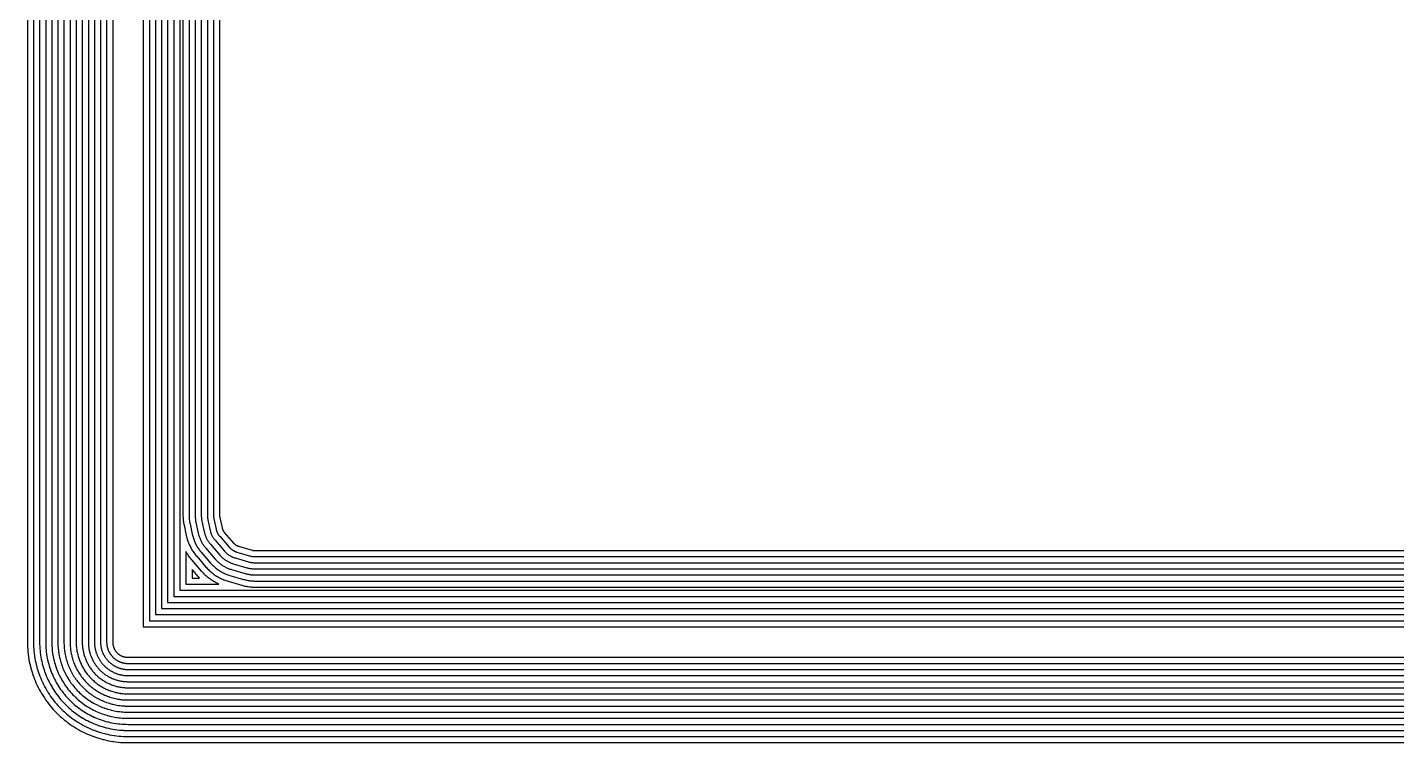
# Model space of a CAD drawing. Header units: metres. Extents: x 129.5 to 156.5, y -104.5 to -85.4.
# Drawn here: x 129.5 to 136.24, y -104.49 to -100.97 of the extents above; entities that cross this region are included whole.
import ezdxf

# ---------------------------------------------------------------- set-up
doc = ezdxf.new("R2010")
doc.units = ezdxf.units.M

msp = doc.modelspace()

# ---------------------------------------------------------------- linework, layer by layer
for points in [[(129.505, -85.852), (129.505, -103.992), (129.5051, -104.0035), (129.5056, -104.0151), (129.5057, -104.0175), (129.5064, -104.029), (129.5074, -104.0405), (129.5086, -104.052), (129.5102, -104.0634), (129.5106, -104.0658), (129.5124, -104.0772), (129.5145, -104.0886), (129.5169, -104.0999), (129.5196, -104.1111), (129.5202, -104.1135), (129.5231, -104.1246), (129.5263, -104.1357), (129.5298, -104.1467), (129.5335, -104.1576), (129.5344, -104.1599), (129.5384, -104.1707), (129.5427, -104.1814), (129.5472, -104.192), (129.552, -104.2025), (129.5531, -104.2047), (129.5581, -104.2151), (129.5634, -104.2253), (129.569, -104.2355), (129.5748, -104.2454), (129.5761, -104.2475), (129.5821, -104.2573), (129.5884, -104.267), (129.5949, -104.2765), (129.6017, -104.2859), (129.6032, -104.2878), (129.6101, -104.297), (129.6174, -104.306), (129.6248, -104.3149), (129.6324, -104.3235), (129.6341, -104.3253), (129.6419, -104.3338), (129.65, -104.342), (129.6582, -104.3501), (129.6667, -104.3579), (129.6685, -104.3596), (129.6771, -104.3672), (129.686, -104.3746), (129.695, -104.3819), (129.7042, -104.3888), (129.7061, -104.3903), (129.7155, -104.3971), (129.725, -104.4036), (129.7347, -104.4099), (129.7445, -104.4159), (129.7466, -104.4172), (129.7565, -104.423), (129.7667, -104.4286), (129.7769, -104.4339), (129.7873, -104.4389), (129.7895, -104.44), (129.8, -104.4448), (129.8106, -104.4493), (129.8213, -104.4536), (129.8321, -104.4576), (129.8344, -104.4585), (129.8453, -104.4622), (129.8563, -104.4657), (129.8674, -104.4689), (129.8785, -104.4719), (129.8809, -104.4724), (129.8921, -104.4751), (129.9034, -104.4775), (129.9148, -104.4796), (129.9262, -104.4814), (129.9286, -104.4818), (129.94, -104.4834), (129.9515, -104.4846), (129.963, -104.4856), (129.9745, -104.4863), (129.9769, -104.4864), (129.9885, -104.4869), (130, -104.487), (155.956, -104.487)], [(129.535, -85.852), (129.535, -103.992), (129.5351, -104.0028), (129.5355, -104.0136), (129.5356, -104.016), (129.5363, -104.0268), (129.5372, -104.0376), (129.5384, -104.0483), (129.5399, -104.059), (129.5402, -104.0614), (129.5419, -104.0721), (129.5439, -104.0827), (129.5462, -104.0933), (129.5487, -104.1038), (129.5493, -104.1062), (129.552, -104.1166), (129.555, -104.127), (129.5583, -104.1373), (129.5618, -104.1475), (129.5626, -104.1498), (129.5664, -104.1599), (129.5704, -104.17), (129.5746, -104.1799), (129.5791, -104.1897), (129.5802, -104.1919), (129.5849, -104.2016), (129.5899, -104.2112), (129.5951, -104.2207), (129.6005, -104.23), (129.6018, -104.2321), (129.6075, -104.2413), (129.6134, -104.2503), (129.6195, -104.2593), (129.6258, -104.268), (129.6273, -104.27), (129.6338, -104.2786), (129.6405, -104.287), (129.6475, -104.2953), (129.6546, -104.3034), (129.6563, -104.3052), (129.6636, -104.3131), (129.6712, -104.3208), (129.6789, -104.3284), (129.6868, -104.3357), (129.6886, -104.3374), (129.6967, -104.3445), (129.705, -104.3515), (129.7134, -104.3582), (129.722, -104.3647), (129.724, -104.3662), (129.7327, -104.3725), (129.7417, -104.3786), (129.7507, -104.3845), (129.7599, -104.3902), (129.762, -104.3915), (129.7713, -104.3969), (129.7808, -104.4021), (129.7904, -104.4071), (129.8001, -104.4118), (129.8023, -104.4129), (129.8121, -104.4174), (129.822, -104.4216), (129.8321, -104.4256), (129.8422, -104.4294), (129.8445, -104.4302), (129.8547, -104.4337), (129.865, -104.437), (129.8754, -104.44), (129.8858, -104.4427), (129.8882, -104.4433), (129.8987, -104.4458), (129.9093, -104.4481), (129.9199, -104.4501), (129.9306, -104.4518), (129.933, -104.4521), (129.9437, -104.4536), (129.9544, -104.4548), (129.9652, -104.4557), (129.976, -104.4564), (129.9784, -104.4565), (129.9892, -104.4569), (130, -104.457), (155.956, -104.457)], [(129.565, -85.852), (129.565, -103.992), (129.5651, -104.0021), (129.5655, -104.0121), (129.5656, -104.0146), (129.5662, -104.0246), (129.5671, -104.0346), (129.5682, -104.0446), (129.5695, -104.0546), (129.5699, -104.057), (129.5715, -104.067), (129.5733, -104.0769), (129.5754, -104.0867), (129.5778, -104.0965), (129.5784, -104.0989), (129.5809, -104.1086), (129.5837, -104.1183), (129.5868, -104.1279), (129.59, -104.1374), (129.5909, -104.1397), (129.5944, -104.1491), (129.5981, -104.1585), (129.6021, -104.1677), (129.6063, -104.1769), (129.6073, -104.1791), (129.6117, -104.1881), (129.6164, -104.1971), (129.6212, -104.2059), (129.6263, -104.2146), (129.6275, -104.2167), (129.6328, -104.2252), (129.6383, -104.2337), (129.644, -104.242), (129.6499, -104.2501), (129.6514, -104.2521), (129.6574, -104.2601), (129.6637, -104.268), (129.6702, -104.2757), (129.6769, -104.2832), (129.6785, -104.285), (129.6854, -104.2924), (129.6924, -104.2996), (129.6996, -104.3066), (129.707, -104.3135), (129.7088, -104.3151), (129.7163, -104.3218), (129.724, -104.3283), (129.7319, -104.3346), (129.7399, -104.3406), (129.7419, -104.3421), (129.75, -104.348), (129.7583, -104.3537), (129.7668, -104.3592), (129.7753, -104.3645), (129.7774, -104.3657), (129.7861, -104.3708), (129.7949, -104.3756), (129.8039, -104.3803), (129.8129, -104.3847), (129.8151, -104.3857), (129.8243, -104.3899), (129.8335, -104.3939), (129.8429, -104.3976), (129.8523, -104.4011), (129.8546, -104.402), (129.8641, -104.4052), (129.8737, -104.4083), (129.8834, -104.4111), (129.8931, -104.4136), (129.8955, -104.4142), (129.9053, -104.4166), (129.9151, -104.4187), (129.925, -104.4205), (129.935, -104.4221), (129.9374, -104.4225), (129.9474, -104.4238), (129.9574, -104.4249), (129.9674, -104.4258), (129.9774, -104.4264), (129.9799, -104.4265), (129.9899, -104.4269), (130, -104.427), (155.956, -104.427)], [(129.595, -85.852), (129.595, -103.992), (129.5951, -104.0013), (129.5954, -104.0106), (129.5956, -104.0131), (129.5961, -104.0224), (129.5969, -104.0317), (129.598, -104.041), (129.5992, -104.0502), (129.5996, -104.0526), (129.6011, -104.0618), (129.6028, -104.071), (129.6047, -104.0801), (129.6069, -104.0892), (129.6075, -104.0916), (129.6098, -104.1006), (129.6124, -104.1096), (129.6152, -104.1185), (129.6183, -104.1273), (129.6191, -104.1296), (129.6224, -104.1383), (129.6258, -104.147), (129.6295, -104.1556), (129.6334, -104.164), (129.6344, -104.1663), (129.6385, -104.1746), (129.6428, -104.1829), (129.6473, -104.1911), (129.652, -104.1991), (129.6533, -104.2013), (129.6582, -104.2092), (129.6632, -104.217), (129.6685, -104.2247), (129.674, -104.2323), (129.6754, -104.2342), (129.6811, -104.2417), (129.6869, -104.2489), (129.6929, -104.2561), (129.6991, -104.2631), (129.7008, -104.2649), (129.7071, -104.2717), (129.7136, -104.2784), (129.7203, -104.2849), (129.7271, -104.2912), (129.7289, -104.2929), (129.7359, -104.2991), (129.7431, -104.3051), (129.7503, -104.3109), (129.7578, -104.3166), (129.7597, -104.318), (129.7673, -104.3235), (129.775, -104.3288), (129.7828, -104.3338), (129.7907, -104.3387), (129.7929, -104.34), (129.8009, -104.3447), (129.8091, -104.3492), (129.8174, -104.3535), (129.8257, -104.3576), (129.828, -104.3586), (129.8364, -104.3625), (129.845, -104.3662), (129.8537, -104.3696), (129.8624, -104.3729), (129.8647, -104.3737), (129.8735, -104.3768), (129.8824, -104.3796), (129.8914, -104.3822), (129.9004, -104.3845), (129.9028, -104.3851), (129.9119, -104.3873), (129.921, -104.3892), (129.9302, -104.3909), (129.9394, -104.3924), (129.9418, -104.3928), (129.951, -104.394), (129.9603, -104.3951), (129.9696, -104.3959), (129.9789, -104.3964), (129.9814, -104.3966), (129.9907, -104.3969), (130, -104.397), (155.956, -104.397)], [(129.625, -85.852), (129.625, -103.992), (129.6251, -104.0006), (129.6254, -104.0092), (129.6255, -104.0116), (129.6261, -104.0202), (129.6268, -104.0288), (129.6277, -104.0373), (129.6289, -104.0458), (129.6293, -104.0482), (129.6306, -104.0567), (129.6322, -104.0652), (129.634, -104.0736), (129.636, -104.0819), (129.6366, -104.0843), (129.6387, -104.0926), (129.6411, -104.1009), (129.6437, -104.109), (129.6465, -104.1172), (129.6474, -104.1195), (129.6503, -104.1275), (129.6535, -104.1355), (129.6569, -104.1434), (129.6605, -104.1512), (129.6615, -104.1534), (129.6653, -104.1612), (129.6693, -104.1688), (129.6734, -104.1763), (129.6777, -104.1837), (129.679, -104.1858), (129.6835, -104.1931), (129.6882, -104.2003), (129.693, -104.2074), (129.6981, -104.2144), (129.6995, -104.2164), (129.7047, -104.2232), (129.7101, -104.2299), (129.7156, -104.2365), (129.7213, -104.2429), (129.723, -104.2447), (129.7288, -104.251), (129.7348, -104.2572), (129.741, -104.2632), (129.7473, -104.269), (129.7491, -104.2707), (129.7555, -104.2764), (129.7621, -104.2819), (129.7688, -104.2873), (129.7756, -104.2925), (129.7776, -104.2939), (129.7846, -104.299), (129.7917, -104.3038), (129.7989, -104.3085), (129.8062, -104.313), (129.8083, -104.3143), (129.8157, -104.3186), (129.8232, -104.3227), (129.8308, -104.3267), (129.8386, -104.3305), (129.8408, -104.3315), (129.8486, -104.3351), (129.8565, -104.3385), (129.8645, -104.3417), (129.8725, -104.3446), (129.8748, -104.3455), (129.883, -104.3483), (129.8911, -104.3509), (129.8994, -104.3533), (129.9077, -104.3554), (129.9101, -104.356), (129.9184, -104.358), (129.9268, -104.3598), (129.9353, -104.3614), (129.9438, -104.3627), (129.9462, -104.3631), (129.9547, -104.3643), (129.9632, -104.3652), (129.9718, -104.3659), (129.9804, -104.3665), (129.9828, -104.3666), (129.9914, -104.3669), (130, -104.367), (155.956, -104.367)], [(129.655, -85.852), (129.655, -103.992), (129.6551, -103.9999), (129.6554, -104.0077), (129.6555, -104.0102), (129.656, -104.018), (129.6566, -104.0258), (129.6575, -104.0336), (129.6586, -104.0414), (129.6589, -104.0438), (129.6602, -104.0516), (129.6616, -104.0593), (129.6632, -104.067), (129.6651, -104.0746), (129.6657, -104.077), (129.6677, -104.0846), (129.6698, -104.0922), (129.6722, -104.0996), (129.6748, -104.1071), (129.6756, -104.1094), (129.6783, -104.1167), (129.6813, -104.124), (129.6843, -104.1312), (129.6876, -104.1384), (129.6887, -104.1406), (129.6921, -104.1477), (129.6957, -104.1546), (129.6995, -104.1615), (129.7035, -104.1683), (129.7047, -104.1704), (129.7088, -104.1771), (129.7131, -104.1837), (129.7176, -104.1902), (129.7222, -104.1965), (129.7236, -104.1985), (129.7284, -104.2047), (129.7333, -104.2109), (129.7384, -104.2169), (129.7436, -104.2228), (129.7452, -104.2246), (129.7506, -104.2303), (129.756, -104.236), (129.7617, -104.2414), (129.7674, -104.2468), (129.7692, -104.2484), (129.7751, -104.2536), (129.7811, -104.2587), (129.7873, -104.2636), (129.7935, -104.2684), (129.7955, -104.2698), (129.8018, -104.2744), (129.8083, -104.2789), (129.8149, -104.2832), (129.8216, -104.2873), (129.8237, -104.2885), (129.8305, -104.2925), (129.8374, -104.2963), (129.8443, -104.2999), (129.8514, -104.3033), (129.8536, -104.3044), (129.8608, -104.3077), (129.868, -104.3107), (129.8753, -104.3137), (129.8826, -104.3164), (129.8849, -104.3172), (129.8924, -104.3198), (129.8998, -104.3222), (129.9074, -104.3243), (129.915, -104.3263), (129.9174, -104.3269), (129.925, -104.3288), (129.9327, -104.3304), (129.9404, -104.3318), (129.9482, -104.3331), (129.9506, -104.3334), (129.9584, -104.3345), (129.9662, -104.3354), (129.974, -104.336), (129.9818, -104.3365), (129.9843, -104.3366), (129.9921, -104.3369), (130, -104.337), (155.956, -104.337)], [(129.685, -85.852), (129.685, -103.992), (129.6851, -103.9991), (129.6853, -104.0062), (129.6855, -104.0087), (129.6859, -104.0158), (129.6865, -104.0229), (129.6873, -104.03), (129.6882, -104.037), (129.6886, -104.0394), (129.6897, -104.0465), (129.691, -104.0535), (129.6925, -104.0604), (129.6942, -104.0673), (129.6948, -104.0697), (129.6966, -104.0766), (129.6986, -104.0834), (129.7007, -104.0902), (129.703, -104.097), (129.7038, -104.0993), (129.7063, -104.1059), (129.709, -104.1126), (129.7118, -104.1191), (129.7147, -104.1256), (129.7158, -104.1278), (129.7189, -104.1342), (129.7222, -104.1405), (129.7256, -104.1467), (129.7292, -104.1529), (129.7305, -104.155), (129.7342, -104.161), (129.7381, -104.167), (129.7421, -104.1729), (129.7463, -104.1786), (129.7477, -104.1806), (129.752, -104.1863), (129.7565, -104.1918), (129.7611, -104.1973), (129.7658, -104.2026), (129.7674, -104.2044), (129.7723, -104.2097), (129.7773, -104.2147), (129.7823, -104.2197), (129.7876, -104.2246), (129.7894, -104.2262), (129.7947, -104.2309), (129.8002, -104.2355), (129.8057, -104.24), (129.8114, -104.2443), (129.8134, -104.2457), (129.8191, -104.2499), (129.825, -104.2539), (129.831, -104.2578), (129.837, -104.2615), (129.8391, -104.2628), (129.8453, -104.2664), (129.8515, -104.2698), (129.8578, -104.2731), (129.8642, -104.2762), (129.8664, -104.2773), (129.8729, -104.2802), (129.8794, -104.283), (129.8861, -104.2857), (129.8927, -104.2882), (129.895, -104.289), (129.9018, -104.2913), (129.9086, -104.2934), (129.9154, -104.2954), (129.9223, -104.2972), (129.9247, -104.2978), (129.9316, -104.2995), (129.9385, -104.301), (129.9455, -104.3023), (129.9526, -104.3034), (129.955, -104.3038), (129.962, -104.3047), (129.9691, -104.3055), (129.9762, -104.3061), (129.9833, -104.3065), (129.9858, -104.3067), (129.9929, -104.3069), (130, -104.307), (155.956, -104.307)], [(129.715, -85.852), (129.715, -103.992), (129.7151, -103.9984), (129.7153, -104.0048), (129.7154, -104.0072), (129.7158, -104.0136), (129.7164, -104.0199), (129.7171, -104.0263), (129.7179, -104.0326), (129.7183, -104.035), (129.7193, -104.0413), (129.7205, -104.0476), (129.7218, -104.0538), (129.7233, -104.0601), (129.7239, -104.0624), (129.7255, -104.0686), (129.7273, -104.0747), (129.7292, -104.0808), (129.7313, -104.0869), (129.7321, -104.0892), (129.7343, -104.0951), (129.7367, -104.1011), (129.7392, -104.1069), (129.7419, -104.1127), (129.7429, -104.115), (129.7457, -104.1207), (129.7486, -104.1264), (129.7517, -104.1319), (129.7549, -104.1375), (129.7562, -104.1396), (129.7595, -104.145), (129.763, -104.1503), (129.7666, -104.1556), (129.7704, -104.1608), (129.7718, -104.1627), (129.7757, -104.1678), (129.7797, -104.1728), (129.7838, -104.1777), (129.788, -104.1825), (129.7897, -104.1843), (129.794, -104.189), (129.7985, -104.1935), (129.803, -104.198), (129.8077, -104.2023), (129.8095, -104.204), (129.8143, -104.2082), (129.8192, -104.2123), (129.8242, -104.2163), (129.8293, -104.2202), (129.8312, -104.2216), (129.8364, -104.2254), (129.8417, -104.229), (129.847, -104.2325), (129.8524, -104.2358), (129.8545, -104.2371), (129.8601, -104.2403), (129.8656, -104.2434), (129.8713, -104.2463), (129.877, -104.2491), (129.8793, -104.2501), (129.8851, -104.2528), (129.8909, -104.2553), (129.8969, -104.2577), (129.9028, -104.2599), (129.9051, -104.2607), (129.9112, -104.2628), (129.9173, -104.2647), (129.9234, -104.2665), (129.9296, -104.2681), (129.9319, -104.2687), (129.9382, -104.2702), (129.9444, -104.2715), (129.9507, -104.2727), (129.957, -104.2737), (129.9594, -104.2741), (129.9657, -104.2749), (129.9721, -104.2756), (129.9784, -104.2762), (129.9848, -104.2766), (129.9872, -104.2767), (129.9936, -104.2769), (130, -104.277), (155.956, -104.277)], [(129.745, -85.852), (129.745, -103.992), (129.7451, -103.9976), (129.7453, -104.0033), (129.7454, -104.0057), (129.7457, -104.0114), (129.7462, -104.017), (129.7468, -104.0226), (129.7476, -104.0282), (129.748, -104.0306), (129.7489, -104.0362), (129.7499, -104.0418), (129.7511, -104.0473), (129.7524, -104.0528), (129.753, -104.0551), (129.7544, -104.0606), (129.756, -104.066), (129.7577, -104.0714), (129.7595, -104.0767), (129.7603, -104.0791), (129.7623, -104.0843), (129.7644, -104.0896), (129.7666, -104.0948), (129.769, -104.0999), (129.77, -104.1021), (129.7725, -104.1072), (129.7751, -104.1122), (129.7778, -104.1172), (129.7807, -104.122), (129.7819, -104.1241), (129.7849, -104.1289), (129.788, -104.1337), (129.7912, -104.1383), (129.7945, -104.1429), (129.7959, -104.1449), (129.7993, -104.1494), (129.8029, -104.1538), (129.8065, -104.1581), (129.8102, -104.1623), (129.8119, -104.1641), (129.8157, -104.1683), (129.8197, -104.1723), (129.8237, -104.1763), (129.8279, -104.1801), (129.8297, -104.1818), (129.8339, -104.1855), (129.8382, -104.1891), (129.8426, -104.1927), (129.8471, -104.1961), (129.8491, -104.1975), (129.8537, -104.2008), (129.8583, -104.204), (129.8631, -104.2071), (129.8679, -104.2101), (129.87, -104.2113), (129.8748, -104.2142), (129.8798, -104.2169), (129.8848, -104.2195), (129.8899, -104.222), (129.8921, -104.223), (129.8972, -104.2254), (129.9024, -104.2276), (129.9077, -104.2297), (129.9129, -104.2317), (129.9153, -104.2325), (129.9206, -104.2343), (129.926, -104.236), (129.9314, -104.2376), (129.9369, -104.239), (129.9392, -104.2396), (129.9447, -104.2409), (129.9502, -104.2421), (129.9558, -104.2431), (129.9614, -104.244), (129.9638, -104.2444), (129.9694, -104.2452), (129.975, -104.2458), (129.9806, -104.2463), (129.9863, -104.2466), (129.9887, -104.2467), (129.9944, -104.2469), (130, -104.247), (155.956, -104.247)], [(129.775, -85.852), (129.775, -103.992), (129.775, -103.9969), (129.7752, -104.0018), (129.7753, -104.0043), (129.7756, -104.0092), (129.7761, -104.0141), (129.7766, -104.0189), (129.7773, -104.0238), (129.7776, -104.0262), (129.7784, -104.0311), (129.7793, -104.0359), (129.7803, -104.0407), (129.7815, -104.0455), (129.7821, -104.0479), (129.7833, -104.0526), (129.7847, -104.0573), (129.7862, -104.062), (129.7878, -104.0666), (129.7886, -104.0689), (129.7903, -104.0736), (129.7921, -104.0781), (129.794, -104.0826), (129.7961, -104.0871), (129.7971, -104.0893), (129.7993, -104.0937), (129.8016, -104.0981), (129.8039, -104.1024), (129.8064, -104.1066), (129.8077, -104.1087), (129.8102, -104.1129), (129.8129, -104.117), (129.8157, -104.1211), (129.8186, -104.125), (129.82, -104.127), (129.823, -104.1309), (129.8261, -104.1347), (129.8292, -104.1385), (129.8325, -104.1422), (129.8341, -104.144), (129.8375, -104.1476), (129.8409, -104.1511), (129.8444, -104.1545), (129.848, -104.1579), (129.8498, -104.1595), (129.8535, -104.1628), (129.8573, -104.1659), (129.8611, -104.169), (129.865, -104.172), (129.867, -104.1734), (129.8709, -104.1763), (129.875, -104.1791), (129.8791, -104.1818), (129.8833, -104.1843), (129.8854, -104.1856), (129.8896, -104.1881), (129.8939, -104.1904), (129.8983, -104.1927), (129.9027, -104.1949), (129.9049, -104.1959), (129.9094, -104.198), (129.9139, -104.1999), (129.9184, -104.2017), (129.9231, -104.2034), (129.9254, -104.2042), (129.93, -104.2058), (129.9347, -104.2073), (129.9394, -104.2087), (129.9441, -104.2099), (129.9465, -104.2105), (129.9513, -104.2117), (129.9561, -104.2127), (129.9609, -104.2136), (129.9658, -104.2144), (129.9682, -104.2147), (129.9731, -104.2154), (129.9779, -104.2159), (129.9828, -104.2164), (129.9877, -104.2167), (129.9902, -104.2168), (129.9951, -104.217), (130, -104.217), (155.956, -104.217)], [(129.805, -85.852), (129.805, -103.992), (129.805, -103.9962), (129.8052, -104.0003), (129.8053, -104.0028), (129.8056, -104.007), (129.8059, -104.0111), (129.8064, -104.0153), (129.8069, -104.0194), (129.8073, -104.0218), (129.808, -104.0259), (129.8087, -104.03), (129.8096, -104.0341), (129.8106, -104.0382), (129.8112, -104.0406), (129.8122, -104.0446), (129.8134, -104.0486), (129.8146, -104.0526), (129.816, -104.0565), (129.8168, -104.0588), (129.8183, -104.0628), (129.8198, -104.0666), (129.8215, -104.0705), (129.8232, -104.0743), (129.8243, -104.0765), (129.8261, -104.0802), (129.828, -104.0839), (129.83, -104.0876), (129.8321, -104.0912), (129.8334, -104.0933), (129.8356, -104.0968), (129.8379, -104.1003), (129.8402, -104.1038), (129.8427, -104.1072), (129.8441, -104.1091), (129.8466, -104.1125), (129.8493, -104.1157), (129.8519, -104.1189), (129.8547, -104.122), (129.8564, -104.1239), (129.8592, -104.1269), (129.8621, -104.1299), (129.8651, -104.1328), (129.8681, -104.1356), (129.87, -104.1373), (129.8731, -104.1401), (129.8763, -104.1427), (129.8795, -104.1454), (129.8829, -104.1479), (129.8848, -104.1493), (129.8882, -104.1518), (129.8917, -104.1541), (129.8952, -104.1564), (129.8987, -104.1586), (129.9008, -104.1599), (129.9044, -104.162), (129.9081, -104.164), (129.9118, -104.1659), (129.9155, -104.1677), (129.9177, -104.1688), (129.9215, -104.1705), (129.9254, -104.1722), (129.9292, -104.1737), (129.9332, -104.1752), (129.9355, -104.176), (129.9394, -104.1774), (129.9434, -104.1786), (129.9474, -104.1798), (129.9514, -104.1808), (129.9538, -104.1814), (129.9579, -104.1824), (129.962, -104.1833), (129.9661, -104.184), (129.9702, -104.1847), (129.9726, -104.1851), (129.9767, -104.1856), (129.9809, -104.1861), (129.985, -104.1864), (129.9892, -104.1867), (129.9917, -104.1868), (129.9958, -104.187), (130, -104.187), (155.956, -104.187)], [(129.835, -85.852), (129.835, -103.992), (129.835, -103.9954), (129.8352, -103.9989), (129.8353, -104.0013), (129.8355, -104.0048), (129.8358, -104.0082), (129.8362, -104.0116), (129.8366, -104.015), (129.837, -104.0174), (129.8375, -104.0208), (129.8382, -104.0242), (129.8389, -104.0276), (129.8397, -104.0309), (129.8403, -104.0333), (129.8411, -104.0366), (129.8421, -104.0399), (129.8431, -104.0432), (129.8442, -104.0464), (129.8451, -104.0487), (129.8463, -104.052), (129.8475, -104.0551), (129.8489, -104.0583), (129.8503, -104.0614), (129.8514, -104.0636), (129.8529, -104.0667), (129.8545, -104.0698), (129.8561, -104.0728), (129.8579, -104.0758), (129.8591, -104.0779), (129.8609, -104.0808), (129.8628, -104.0837), (129.8647, -104.0865), (129.8668, -104.0893), (129.8682, -104.0913), (129.8703, -104.094), (129.8724, -104.0967), (129.8747, -104.0993), (129.8769, -104.1019), (129.8786, -104.1037), (129.8809, -104.1062), (129.8833, -104.1087), (129.8858, -104.1111), (129.8883, -104.1134), (129.8901, -104.1151), (129.8927, -104.1173), (129.8953, -104.1196), (129.898, -104.1217), (129.9007, -104.1238), (129.9027, -104.1252), (129.9055, -104.1273), (129.9083, -104.1292), (129.9112, -104.1311), (129.9141, -104.1329), (129.9162, -104.1341), (129.9192, -104.1359), (129.9222, -104.1375), (129.9253, -104.1391), (129.9284, -104.1406), (129.9306, -104.1417), (129.9337, -104.1431), (129.9369, -104.1445), (129.94, -104.1457), (129.9433, -104.1469), (129.9456, -104.1478), (129.9488, -104.1489), (129.9521, -104.1499), (129.9554, -104.1509), (129.9587, -104.1517), (129.9611, -104.1523), (129.9644, -104.1531), (129.9678, -104.1538), (129.9712, -104.1545), (129.9746, -104.155), (129.977, -104.1554), (129.9804, -104.1558), (129.9838, -104.1562), (129.9872, -104.1565), (129.9907, -104.1567), (129.9931, -104.1568), (129.9966, -104.157), (130, -104.157), (155.956, -104.157)], [(129.865, -85.852), (129.865, -103.992), (129.865, -103.9947), (129.8651, -103.9974), (129.8652, -103.9998), (129.8654, -104.0025), (129.8656, -104.0052), (129.8659, -104.0079), (129.8663, -104.0106), (129.8667, -104.013), (129.8671, -104.0157), (129.8676, -104.0183), (129.8681, -104.021), (129.8688, -104.0236), (129.8694, -104.026), (129.87, -104.0286), (129.8708, -104.0312), (129.8716, -104.0338), (129.8725, -104.0363), (129.8733, -104.0386), (129.8743, -104.0412), (129.8753, -104.0437), (129.8763, -104.0461), (129.8775, -104.0486), (129.8785, -104.0508), (129.8797, -104.0532), (129.8809, -104.0556), (129.8822, -104.058), (129.8836, -104.0603), (129.8849, -104.0624), (129.8863, -104.0647), (129.8877, -104.067), (129.8893, -104.0692), (129.8909, -104.0714), (129.8923, -104.0734), (129.8939, -104.0755), (129.8956, -104.0777), (129.8974, -104.0797), (129.8992, -104.0817), (129.9008, -104.0836), (129.9026, -104.0855), (129.9045, -104.0875), (129.9065, -104.0894), (129.9084, -104.0912), (129.9103, -104.0928), (129.9123, -104.0946), (129.9143, -104.0964), (129.9165, -104.0981), (129.9186, -104.0997), (129.9206, -104.1011), (129.9228, -104.1027), (129.925, -104.1043), (129.9273, -104.1057), (129.9296, -104.1071), (129.9317, -104.1084), (129.934, -104.1098), (129.9364, -104.1111), (129.9388, -104.1123), (129.9412, -104.1135), (129.9434, -104.1145), (129.9459, -104.1157), (129.9483, -104.1167), (129.9508, -104.1177), (129.9534, -104.1187), (129.9557, -104.1195), (129.9582, -104.1204), (129.9608, -104.1212), (129.9634, -104.122), (129.966, -104.1226), (129.9684, -104.1232), (129.971, -104.1239), (129.9737, -104.1244), (129.9763, -104.1249), (129.979, -104.1253), (129.9814, -104.1257), (129.9841, -104.1261), (129.9868, -104.1264), (129.9895, -104.1266), (129.9922, -104.1268), (129.9946, -104.1269), (129.9973, -104.127), (130, -104.127), (155.956, -104.127)], [(129.895, -85.852), (129.895, -103.992), (129.895, -103.994), (129.8951, -103.9959), (129.8952, -103.9984), (129.8953, -104.0003), (129.8955, -104.0023), (129.8957, -104.0042), (129.896, -104.0062), (129.8963, -104.0086), (129.8966, -104.0106), (129.897, -104.0125), (129.8974, -104.0144), (129.8979, -104.0163), (129.8985, -104.0187), (129.899, -104.0206), (129.8995, -104.0225), (129.9001, -104.0244), (129.9007, -104.0262), (129.9016, -104.0285), (129.9023, -104.0304), (129.903, -104.0322), (129.9038, -104.034), (129.9046, -104.0358), (129.9056, -104.038), (129.9065, -104.0398), (129.9074, -104.0415), (129.9083, -104.0432), (129.9093, -104.0449), (129.9106, -104.047), (129.9116, -104.0487), (129.9127, -104.0503), (129.9138, -104.052), (129.9149, -104.0536), (129.9164, -104.0555), (129.9176, -104.0571), (129.9188, -104.0586), (129.9201, -104.0601), (129.9214, -104.0616), (129.923, -104.0634), (129.9244, -104.0648), (129.9257, -104.0663), (129.9272, -104.0676), (129.9286, -104.069), (129.9304, -104.0706), (129.9319, -104.0719), (129.9334, -104.0732), (129.9349, -104.0744), (129.9365, -104.0756), (129.9384, -104.0771), (129.94, -104.0782), (129.9417, -104.0793), (129.9433, -104.0804), (129.945, -104.0814), (129.9471, -104.0827), (129.9488, -104.0837), (129.9505, -104.0846), (129.9522, -104.0855), (129.954, -104.0864), (129.9562, -104.0874), (129.958, -104.0882), (129.9598, -104.089), (129.9616, -104.0897), (129.9635, -104.0904), (129.9658, -104.0913), (129.9676, -104.0919), (129.9695, -104.0925), (129.9714, -104.093), (129.9733, -104.0935), (129.9757, -104.0941), (129.9776, -104.0946), (129.9795, -104.095), (129.9814, -104.0954), (129.9834, -104.0957), (129.9858, -104.096), (129.9878, -104.0963), (129.9897, -104.0965), (129.9917, -104.0967), (129.9936, -104.0968), (129.9961, -104.0969), (129.998, -104.097), (130, -104.097), (155.956, -104.097)], [(129.925, -85.852), (129.925, -103.992), (129.925, -103.9932), (129.925, -103.9945), (129.9252, -103.9969), (129.9252, -103.9981), (129.9253, -103.9994), (129.9255, -104.0006), (129.9256, -104.0018), (129.926, -104.0042), (129.9262, -104.0054), (129.9264, -104.0066), (129.9267, -104.0078), (129.927, -104.009), (129.9276, -104.0114), (129.9279, -104.0126), (129.9282, -104.0138), (129.9286, -104.0149), (129.929, -104.0161), (129.9298, -104.0184), (129.9302, -104.0196), (129.9307, -104.0207), (129.9312, -104.0218), (129.9317, -104.0229), (129.9327, -104.0252), (129.9333, -104.0263), (129.9338, -104.0274), (129.9344, -104.0284), (129.9351, -104.0295), (129.9363, -104.0316), (129.937, -104.0326), (129.9376, -104.0337), (129.9383, -104.0347), (129.939, -104.0357), (129.9405, -104.0377), (129.9412, -104.0386), (129.942, -104.0396), (129.9428, -104.0405), (129.9436, -104.0414), (129.9453, -104.0433), (129.9461, -104.0442), (129.947, -104.045), (129.9478, -104.0459), (129.9487, -104.0467), (129.9506, -104.0484), (129.9515, -104.0492), (129.9524, -104.05), (129.9534, -104.0508), (129.9543, -104.0515), (129.9563, -104.053), (129.9573, -104.0537), (129.9583, -104.0544), (129.9594, -104.055), (129.9604, -104.0557), (129.9625, -104.0569), (129.9636, -104.0576), (129.9646, -104.0582), (129.9657, -104.0587), (129.9668, -104.0593), (129.9691, -104.0603), (129.9702, -104.0608), (129.9713, -104.0613), (129.9724, -104.0618), (129.9736, -104.0622), (129.9759, -104.063), (129.9771, -104.0634), (129.9782, -104.0638), (129.9794, -104.0641), (129.9806, -104.0644), (129.983, -104.065), (129.9842, -104.0653), (129.9854, -104.0656), (129.9866, -104.0658), (129.9878, -104.066), (129.9902, -104.0664), (129.9914, -104.0665), (129.9926, -104.0667), (129.9939, -104.0668), (129.9951, -104.0668), (129.9975, -104.067), (129.9988, -104.067), (130, -104.067), (155.956, -104.067)], [(130.075, -85.927), (130.075, -103.917), (155.881, -103.917), (155.881, -85.927), (130.075, -85.927)], [(130.105, -85.957), (130.105, -103.887), (155.851, -103.887), (155.851, -85.957), (130.105, -85.957)], [(130.135, -85.987), (130.135, -103.857), (155.821, -103.857), (155.821, -85.987), (130.135, -85.987)], [(130.165, -86.017), (130.165, -103.827), (155.791, -103.827), (155.791, -86.017), (130.165, -86.017)], [(130.195, -86.047), (130.195, -103.797), (155.761, -103.797), (155.761, -86.047), (130.195, -86.047)], [(130.225, -86.077), (130.225, -103.767), (155.731, -103.767), (155.731, -86.077), (130.225, -86.077)], [(130.255, -86.107), (130.255, -103.737), (155.701, -103.737), (155.701, -86.107), (130.255, -86.107)], [(130.2705, -86.4765), (130.2705, -103.3675), (130.2706, -103.373), (130.2708, -103.3784), (130.2711, -103.3839), (130.2715, -103.3894), (130.2721, -103.3948), (130.2728, -103.4002), (130.2737, -103.4056), (130.2747, -103.411), (130.2758, -103.4164), (130.287, -103.4679), (130.2883, -103.4735), (130.2897, -103.4791), (130.2913, -103.4846), (130.293, -103.4901), (130.2948, -103.4955), (130.2968, -103.5009), (130.2989, -103.5063), (130.3011, -103.5116), (130.3035, -103.5168), (130.306, -103.522), (130.3087, -103.5271), (130.3114, -103.5321), (130.3143, -103.5371), (130.3173, -103.542), (130.3205, -103.5468), (130.3237, -103.5515), (130.3271, -103.5562), (130.3306, -103.5608), (130.3342, -103.5652), (130.3379, -103.5696), (130.3836, -103.6224), (130.3874, -103.6267), (130.3913, -103.6309), (130.3953, -103.635), (130.3994, -103.6389), (130.4036, -103.6428), (130.4079, -103.6466), (130.4123, -103.6502), (130.4168, -103.6538), (130.4213, -103.6572), (130.426, -103.6605), (130.4307, -103.6637), (130.4355, -103.6668), (130.4404, -103.6698), (130.4454, -103.6726), (130.4504, -103.6754), (130.4555, -103.678), (130.4606, -103.6804), (130.4658, -103.6828), (130.4711, -103.685), (130.4764, -103.6871), (130.4818, -103.689), (130.4872, -103.6908), (130.4927, -103.6925), (130.5597, -103.7122), (130.565, -103.7137), (130.5703, -103.715), (130.5756, -103.7162), (130.581, -103.7173), (130.5864, -103.7183), (130.5918, -103.7192), (130.5972, -103.7199), (130.6026, -103.7205), (130.6081, -103.7209), (130.6136, -103.7212), (130.619, -103.7214), (130.6245, -103.7215), (155.3315, -103.7215)], [(130.3005, -86.4765), (130.3005, -103.3675), (130.3006, -103.3723), (130.3007, -103.377), (130.301, -103.3818), (130.3014, -103.3865), (130.3019, -103.3912), (130.3025, -103.396), (130.3033, -103.4007), (130.3041, -103.4054), (130.3051, -103.41), (130.3163, -103.4615), (130.3174, -103.4664), (130.3186, -103.4712), (130.32, -103.476), (130.3215, -103.4808), (130.3231, -103.4855), (130.3248, -103.4902), (130.3267, -103.4949), (130.3286, -103.4995), (130.3307, -103.504), (130.3329, -103.5085), (130.3352, -103.513), (130.3376, -103.5174), (130.3401, -103.5217), (130.3427, -103.5259), (130.3454, -103.5301), (130.3482, -103.5342), (130.3512, -103.5383), (130.3542, -103.5423), (130.3573, -103.5462), (130.3606, -103.55), (130.4063, -103.6028), (130.4096, -103.6065), (130.413, -103.6101), (130.4165, -103.6137), (130.42, -103.6171), (130.4237, -103.6205), (130.4274, -103.6238), (130.4312, -103.627), (130.4351, -103.63), (130.4391, -103.633), (130.4431, -103.6359), (130.4473, -103.6387), (130.4514, -103.6414), (130.4557, -103.644), (130.46, -103.6464), (130.4643, -103.6488), (130.4688, -103.6511), (130.4732, -103.6532), (130.4778, -103.6553), (130.4824, -103.6572), (130.487, -103.659), (130.4917, -103.6607), (130.4964, -103.6623), (130.5011, -103.6637), (130.5682, -103.6834), (130.5727, -103.6847), (130.5773, -103.6859), (130.582, -103.6869), (130.5866, -103.6879), (130.5913, -103.6887), (130.596, -103.6895), (130.6008, -103.6901), (130.6055, -103.6906), (130.6102, -103.691), (130.615, -103.6913), (130.6197, -103.6914), (130.6245, -103.6915), (155.3315, -103.6915)], [(130.3305, -86.4765), (130.3305, -103.3675), (130.3305, -103.3715), (130.3307, -103.3756), (130.3309, -103.3796), (130.3313, -103.3837), (130.3317, -103.3877), (130.3322, -103.3917), (130.3329, -103.3957), (130.3336, -103.3997), (130.3344, -103.4036), (130.3456, -103.4551), (130.3465, -103.4593), (130.3476, -103.4634), (130.3488, -103.4675), (130.35, -103.4715), (130.3514, -103.4756), (130.3529, -103.4796), (130.3544, -103.4835), (130.3561, -103.4874), (130.3578, -103.4913), (130.3597, -103.4951), (130.3616, -103.4989), (130.3637, -103.5026), (130.3658, -103.5063), (130.368, -103.5099), (130.3704, -103.5135), (130.3728, -103.517), (130.3753, -103.5204), (130.3778, -103.5238), (130.3805, -103.5271), (130.3832, -103.5303), (130.429, -103.5831), (130.4318, -103.5863), (130.4347, -103.5894), (130.4376, -103.5924), (130.4407, -103.5953), (130.4438, -103.5982), (130.4469, -103.601), (130.4502, -103.6037), (130.4535, -103.6063), (130.4569, -103.6088), (130.4603, -103.6113), (130.4638, -103.6137), (130.4673, -103.616), (130.4709, -103.6182), (130.4746, -103.6203), (130.4783, -103.6223), (130.4821, -103.6242), (130.4859, -103.626), (130.4897, -103.6277), (130.4936, -103.6294), (130.4976, -103.6309), (130.5015, -103.6323), (130.5055, -103.6337), (130.5096, -103.6349), (130.5766, -103.6546), (130.5805, -103.6557), (130.5844, -103.6567), (130.5884, -103.6576), (130.5923, -103.6584), (130.5963, -103.6591), (130.6003, -103.6598), (130.6043, -103.6603), (130.6083, -103.6607), (130.6124, -103.6611), (130.6164, -103.6613), (130.6205, -103.6615), (130.6245, -103.6615), (155.3315, -103.6615)], [(130.3605, -86.4765), (130.3605, -103.3675), (130.3605, -103.3708), (130.3607, -103.3742), (130.3609, -103.3775), (130.3611, -103.3808), (130.3615, -103.3841), (130.3619, -103.3874), (130.3624, -103.3907), (130.363, -103.394), (130.3637, -103.3973), (130.3749, -103.4488), (130.3757, -103.4522), (130.3766, -103.4556), (130.3775, -103.4589), (130.3786, -103.4623), (130.3797, -103.4656), (130.3809, -103.4689), (130.3822, -103.4721), (130.3835, -103.4753), (130.385, -103.4785), (130.3865, -103.4817), (130.3881, -103.4848), (130.3898, -103.4879), (130.3916, -103.4909), (130.3934, -103.4939), (130.3953, -103.4968), (130.3973, -103.4997), (130.3993, -103.5025), (130.4015, -103.5053), (130.4036, -103.508), (130.4059, -103.5107), (130.4517, -103.5635), (130.454, -103.5661), (130.4563, -103.5686), (130.4588, -103.5711), (130.4613, -103.5735), (130.4638, -103.5759), (130.4664, -103.5782), (130.4691, -103.5804), (130.4718, -103.5826), (130.4746, -103.5847), (130.4774, -103.5867), (130.4803, -103.5886), (130.4832, -103.5905), (130.4862, -103.5923), (130.4892, -103.5941), (130.4923, -103.5957), (130.4954, -103.5973), (130.4985, -103.5988), (130.5017, -103.6002), (130.5049, -103.6016), (130.5081, -103.6028), (130.5114, -103.604), (130.5147, -103.6051), (130.518, -103.6061), (130.5851, -103.6258), (130.5883, -103.6267), (130.5915, -103.6276), (130.5947, -103.6283), (130.598, -103.629), (130.6013, -103.6296), (130.6046, -103.6301), (130.6079, -103.6305), (130.6112, -103.6309), (130.6145, -103.6311), (130.6178, -103.6313), (130.6212, -103.6315), (130.6245, -103.6315), (155.3315, -103.6315)], [(130.3905, -86.4765), (130.3905, -103.3675), (130.3905, -103.3701), (130.3906, -103.3727), (130.3908, -103.3753), (130.391, -103.378), (130.3913, -103.3806), (130.3916, -103.3832), (130.392, -103.3857), (130.3925, -103.3883), (130.393, -103.3909), (130.4042, -103.4424), (130.4048, -103.4451), (130.4055, -103.4477), (130.4063, -103.4504), (130.4071, -103.453), (130.408, -103.4556), (130.4089, -103.4582), (130.4099, -103.4607), (130.411, -103.4633), (130.4121, -103.4658), (130.4133, -103.4682), (130.4146, -103.4707), (130.4159, -103.4731), (130.4173, -103.4755), (130.4187, -103.4778), (130.4202, -103.4801), (130.4218, -103.4824), (130.4234, -103.4846), (130.4251, -103.4868), (130.4268, -103.4889), (130.4286, -103.491), (130.4743, -103.5438), (130.4761, -103.5459), (130.478, -103.5479), (130.4799, -103.5498), (130.4819, -103.5517), (130.4839, -103.5536), (130.4859, -103.5554), (130.488, -103.5571), (130.4902, -103.5588), (130.4924, -103.5605), (130.4946, -103.5621), (130.4968, -103.5636), (130.4991, -103.5651), (130.5015, -103.5665), (130.5038, -103.5679), (130.5062, -103.5692), (130.5087, -103.5704), (130.5111, -103.5716), (130.5136, -103.5727), (130.5162, -103.5738), (130.5187, -103.5748), (130.5213, -103.5757), (130.5239, -103.5766), (130.5265, -103.5774), (130.5935, -103.597), (130.596, -103.5978), (130.5986, -103.5984), (130.6011, -103.599), (130.6037, -103.5995), (130.6063, -103.6), (130.6088, -103.6004), (130.6114, -103.6007), (130.614, -103.601), (130.6167, -103.6012), (130.6193, -103.6014), (130.6219, -103.6015), (130.6245, -103.6015), (155.3315, -103.6015)], [(130.4205, -86.4765), (130.4205, -103.3675), (130.4205, -103.3694), (130.4206, -103.3713), (130.4207, -103.3732), (130.4209, -103.3751), (130.4211, -103.377), (130.4213, -103.3789), (130.4216, -103.3808), (130.4219, -103.3826), (130.4223, -103.3845), (130.4335, -103.436), (130.434, -103.438), (130.4345, -103.4399), (130.435, -103.4418), (130.4356, -103.4437), (130.4363, -103.4456), (130.437, -103.4475), (130.4377, -103.4494), (130.4385, -103.4512), (130.4393, -103.453), (130.4402, -103.4548), (130.4411, -103.4566), (130.442, -103.4583), (130.4431, -103.4601), (130.4441, -103.4618), (130.4452, -103.4635), (130.4463, -103.4651), (130.4475, -103.4667), (130.4487, -103.4683), (130.45, -103.4699), (130.4512, -103.4714), (130.497, -103.5242), (130.4983, -103.5257), (130.4997, -103.5271), (130.5011, -103.5286), (130.5025, -103.5299), (130.504, -103.5313), (130.5054, -103.5326), (130.507, -103.5339), (130.5085, -103.5351), (130.5101, -103.5363), (130.5117, -103.5375), (130.5134, -103.5386), (130.515, -103.5396), (130.5167, -103.5407), (130.5185, -103.5417), (130.5202, -103.5426), (130.522, -103.5435), (130.5238, -103.5444), (130.5256, -103.5452), (130.5274, -103.546), (130.5293, -103.5467), (130.5311, -103.5474), (130.533, -103.548), (130.5349, -103.5486), (130.602, -103.5683), (130.6038, -103.5688), (130.6056, -103.5692), (130.6075, -103.5697), (130.6094, -103.5701), (130.6112, -103.5704), (130.6131, -103.5707), (130.615, -103.5709), (130.6169, -103.5711), (130.6188, -103.5713), (130.6207, -103.5714), (130.6226, -103.5715), (130.6245, -103.5715), (155.3315, -103.5715)], [(130.4505, -86.4765), (130.4505, -103.3675), (130.4505, -103.3687), (130.4506, -103.3699), (130.4506, -103.3711), (130.4507, -103.3723), (130.4509, -103.3734), (130.451, -103.3746), (130.4512, -103.3758), (130.4514, -103.377), (130.4516, -103.3781), (130.4628, -103.4296), (130.4631, -103.4309), (130.4634, -103.4321), (130.4638, -103.4333), (130.4642, -103.4345), (130.4646, -103.4356), (130.465, -103.4368), (130.4654, -103.438), (130.4659, -103.4391), (130.4664, -103.4403), (130.467, -103.4414), (130.4676, -103.4425), (130.4682, -103.4436), (130.4688, -103.4447), (130.4695, -103.4457), (130.4701, -103.4468), (130.4708, -103.4478), (130.4716, -103.4488), (130.4723, -103.4498), (130.4731, -103.4508), (130.4739, -103.4518), (130.5197, -103.5046), (130.5205, -103.5055), (130.5213, -103.5064), (130.5222, -103.5073), (130.5231, -103.5081), (130.524, -103.509), (130.525, -103.5098), (130.5259, -103.5106), (130.5269, -103.5114), (130.5279, -103.5121), (130.5289, -103.5128), (130.5299, -103.5135), (130.531, -103.5142), (130.532, -103.5149), (130.5331, -103.5155), (130.5342, -103.5161), (130.5353, -103.5166), (130.5364, -103.5172), (130.5375, -103.5177), (130.5387, -103.5182), (130.5398, -103.5186), (130.541, -103.519), (130.5422, -103.5194), (130.5434, -103.5198), (130.6104, -103.5395), (130.6116, -103.5398), (130.6127, -103.5401), (130.6139, -103.5404), (130.615, -103.5406), (130.6162, -103.5408), (130.6174, -103.541), (130.6186, -103.5411), (130.6197, -103.5413), (130.6209, -103.5414), (130.6221, -103.5414), (130.6233, -103.5415), (130.6245, -103.5415), (155.3315, -103.5415)], [(130.285, -103.5463), (130.285, -103.707), (130.4466, -103.707), (130.4422, -103.7049), (130.4364, -103.7019), (130.4307, -103.6988), (130.4251, -103.6956), (130.4196, -103.6923), (130.4142, -103.6888), (130.4088, -103.6852), (130.4036, -103.6814), (130.3984, -103.6775), (130.3934, -103.6735), (130.3884, -103.6694), (130.3836, -103.6651), (130.3788, -103.6607), (130.3742, -103.6562), (130.3697, -103.6516), (130.3653, -103.6469), (130.361, -103.6421), (130.3152, -103.5893), (130.311, -103.5843), (130.307, -103.5792), (130.303, -103.5741), (130.2992, -103.5688), (130.2955, -103.5635), (130.292, -103.558), (130.2886, -103.5525), (130.2853, -103.5469), (130.285, -103.5463)], [(130.315, -103.6349), (130.315, -103.677), (130.3525, -103.677), (130.348, -103.6724), (130.3431, -103.6671), (130.3383, -103.6617), (130.315, -103.6349)]]:
    msp.add_lwpolyline(points)

doc.saveas('drawing.dxf')
